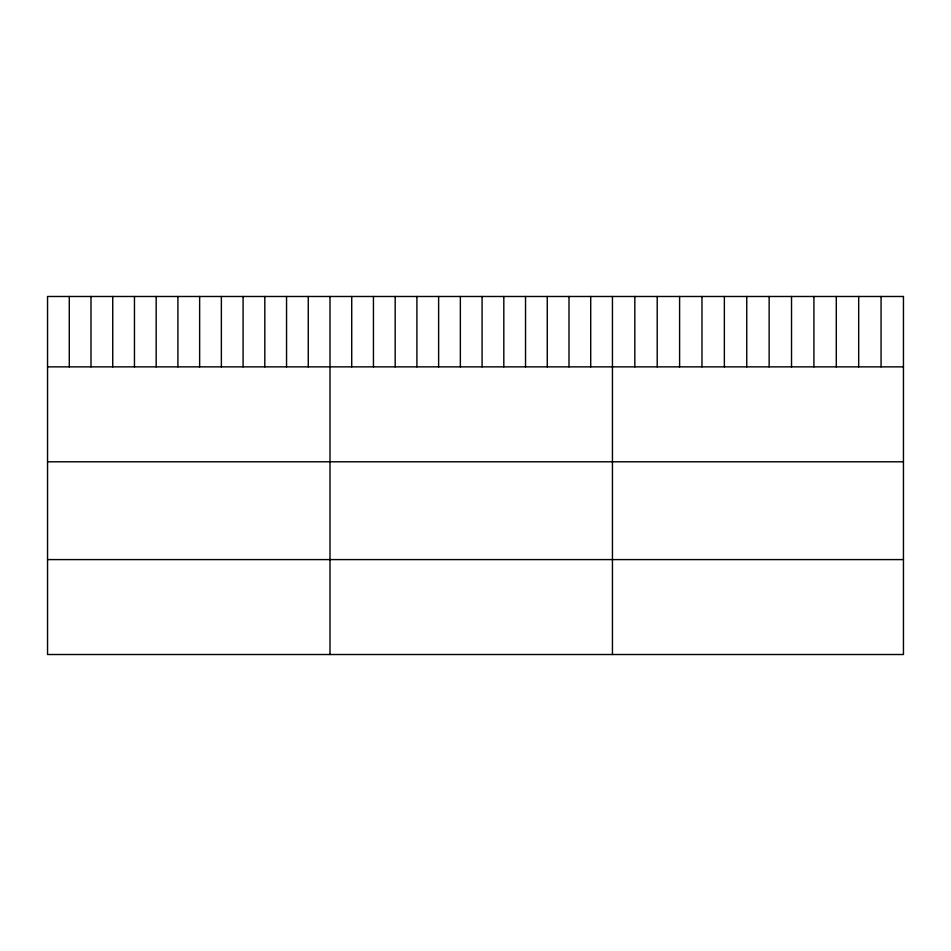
<?xml version="1.0" encoding="UTF-8"?>
<svg xmlns="http://www.w3.org/2000/svg" width="951" height="951" viewBox="0 0 951 951"><rect width="100%" height="100%" fill="white"/><g stroke="black" fill="none" stroke-linecap="round" stroke-linejoin="round"><path stroke-width="1.43" d="M47.55 366.86L903.45 366.86M47.55 461.794L903.45 461.794M47.55 559.592L903.45 559.592M881.066 296.486L881.066 366.86M858.682 296.486L858.682 366.86M836.298 296.486L836.298 366.86M813.913 296.486L813.913 366.86M791.529 296.486L791.529 366.86M769.145 296.486L769.145 366.86M746.749 296.486L746.749 366.86M724.365 296.486L724.365 366.86M701.981 296.486L701.981 366.86M679.596 296.486L679.596 366.86M657.212 296.486L657.212 366.86M634.828 296.486L634.828 366.86M612.444 296.486L612.444 654.514M590.714 296.486L590.714 366.86M568.995 296.486L568.995 366.86M547.265 296.486L547.265 366.86M525.534 296.486L525.534 366.86M503.816 296.486L503.816 366.86M482.086 296.486L482.086 366.86M460.355 296.486L460.355 366.86M438.625 296.486L438.625 366.86M416.907 296.486L416.907 366.86M395.176 296.486L395.176 366.86M373.446 296.486L373.446 366.86M351.727 296.486L351.727 366.86M329.997 296.486L329.997 654.514M308.267 296.486L308.267 366.86M286.548 296.486L286.548 366.86M264.818 296.486L264.818 366.86M243.087 296.486L243.087 366.86M221.369 296.486L221.369 366.86M199.639 296.486L199.639 366.86M177.908 296.486L177.908 366.86M156.178 296.486L156.178 366.86M134.46 296.486L134.46 366.86M112.729 296.486L112.729 366.86M90.999 296.486L90.999 366.86M69.28 296.486L69.28 366.86M903.45 296.486L47.55 296.486L47.55 654.514L903.45 654.514L903.45 296.486"/></g></svg>
